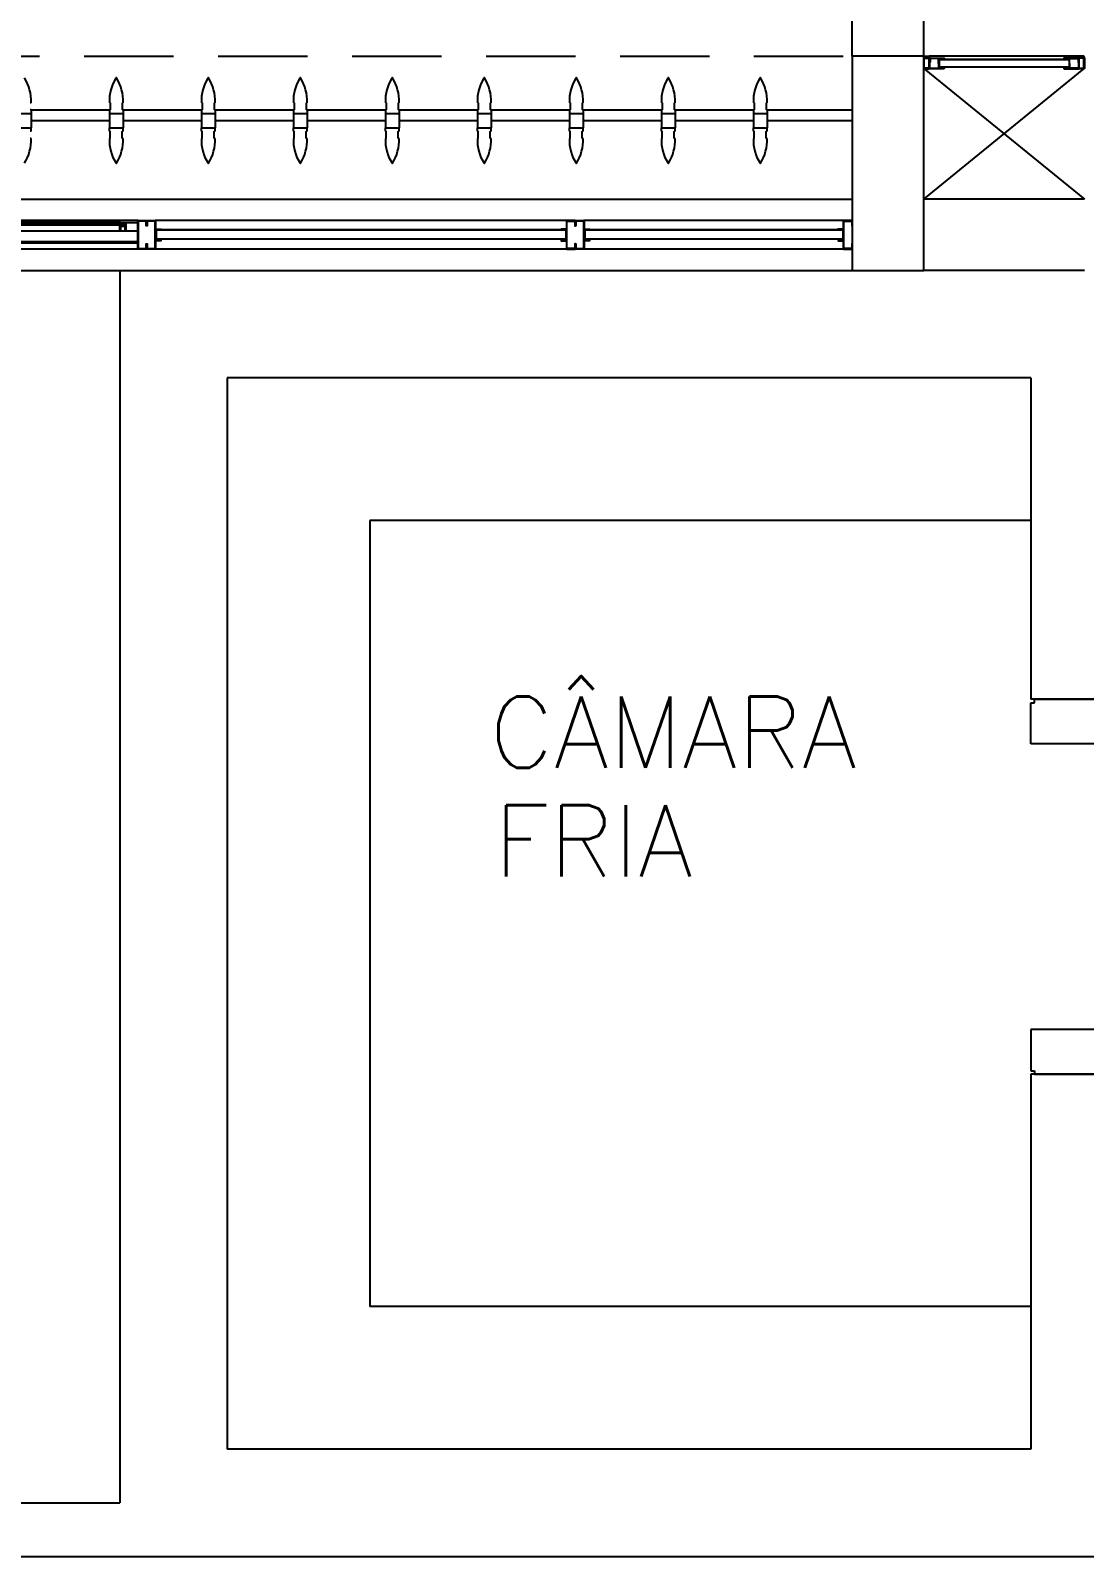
# Model space of a CAD drawing. Header units: millimetres. Extents: x 2801 to 3319, y 1187 to 1422.
# Drawn here: x 3091.225 to 3094.175, y 1353.8 to 1358.072 of the extents above; entities that cross this region are included whole.
import ezdxf

# ---------------------------------------------------------------- set-up
doc = ezdxf.new("R2010")
doc.units = ezdxf.units.MM
doc.linetypes.add('HIDDEN', pattern=[0.375, 0.25, -0.125])
for name, color, linetype in [('AR-ALV', 2, 'Continuous'), ('AR-BRISES', 1, 'Continuous'), ('AR-ESQ', 1, 'Continuous'), ('AR-ESTC', 3, 'Continuous'), ('AR-PERGOLAPROJ', 1, 'HIDDEN'), ('AR-PORTA', 1, 'Continuous'), ('AR-SHAFT', 1, 'Continuous'), ('BR-PAINEL', 1, 'Continuous'), ('BR-SUPORTE', 1, 'Continuous'), ('CAMARA FRIA-CONG', 2, 'Continuous'), ('DT-ESQ-BAGUETE-C', 2, 'Continuous'), ('DT-ESQ-BAGUETE-V', 1, 'Continuous'), ('DT-ESQ-CHAPA DOBRADA-V', 1, 'Continuous'), ('DT-ESQ-MARCO-V', 1, 'Continuous'), ('DT-ESQ-PERFIL CADEIRA-C', 2, 'Continuous'), ('DT-ESQ-PERFIL CADEIRA-V', 1, 'Continuous'), ('DT-ESQ-PERFIL U-C', 2, 'Continuous'), ('DT-ESQ-PERFIL U-V', 1, 'Continuous'), ('DT-ESQ-VENEZIANA-C', 2, 'Continuous'), ('DT-ESQ-VENEZIANA-V', 2, 'Continuous'), ('DT-ESQ-VIDRO-C', 2, 'Continuous'), ('maçaneta', 1, 'Continuous'), ('mov', 1, 'Continuous'), ('PG-PROJ', 1, 'HIDDEN'), ('pm1', 2, 'Continuous'), ('pm2', 2, 'Continuous'), ('TEXTO', 2, 'Continuous')]:
    doc.layers.add(name, color=color, linetype=linetype)
doc.styles.add('UNB-100', font='simplex.shx', dxfattribs={"height": 0.2})

# ---------------------------------------------------------------- blocks, each defined once
blk = doc.blocks.new('PE1')
at = {"layer": 'maçaneta'}
for p, q in [((-0.025, 1.25), (-0.005, 1.25)), ((-0.025, 1.235), (-0.005, 1.235)), ((-0.005, 1.05), (-0.005, 1.235)), ((0.01, 1.065), (0.01, 1.235))]:
    blk.add_line(p, q, dxfattribs=at)
for centre, start, end in [((-0.005, 1.235), 360, 90), ((-0.005, 1.065), 270, 360)]:
    blk.add_arc(centre, 0.015, start, end, dxfattribs=at)
at = {"layer": 'mov'}
blk.add_arc((-0.025, 0.3), 1, 90, 180, dxfattribs=at)
at = {"layer": 'pm1'}
for p, q in [((-0.025, 1.3), (-0.125, 1.2)), ((-0.025, 1.3), (-0.025, 1.3)), ((-0.025, 0.3), (-0.025, 1.3)), ((-0.125, 1.2), (-0.125, 0.4)), ((-0.125, 0.4), (-0.025, 0.3)), ((-1.04, 0.3), (-1.025, 0.3)), ((-1.04, 0.3), (-1.04, 0.29)), ((-1.025, 0.3), (-0.925, 0.2)), ((-0.025, 0.3), (-0.125, 0.2)), ((-0.025, 0.3), (-0.025, 0.3)), ((-0.01, 0.3), (-0.025, 0.3)), ((-0.01, 0.3), (-0.01, 0.29)), ((-1.04, 0.29), (-1.05, 0.29)), ((-1.05, 0.01), (-1.05, 0.29)), ((-0.925, 0.2), (-0.925, 0)), ((-0.125, 0.2), (-0.125, 0)), ((-1.04, 0.01), (-1.05, 0.01)), ((-1.04, 0), (-1.04, 0.01)), ((-0.925, 0), (-1.04, 0)), ((-0.125, 0), (-0.01, 0)), ((-0.01, 0), (-0.01, 0.01))]:
    blk.add_line(p, q, dxfattribs=at)
at = {"layer": 'pm2'}
for p, q in [((-0.01, 0.29), (0, 0.29)), ((0, 0.01), (0, 0.29)), ((-0.01, 0.01), (0, 0.01))]:
    blk.add_line(p, q, dxfattribs=at)
blk = doc.blocks.new('EF50-P')
at = {"layer": 'DT-ESQ-BAGUETE-C', "ltscale": 0.1}
blk.add_lwpolyline([(2.0485, -0.125), (2.035, -0.125), (2.035, -0.1235), (2.048, -0.1235, 0.414214), (2.0485, -0.123), (2.0485, -0.112, 0.414214), (2.048, -0.1115), (2.035, -0.1115), (2.035, -0.11), (2.0485, -0.11, -0.414214), (2.05, -0.1115), (2.05, -0.1235, -0.414214)], format="xyb", close=True, dxfattribs=at)
at = {"layer": 'DT-ESQ-BAGUETE-V', "ltscale": 0.1}
blk.add_line((2.0485, -0.11), (2.5265, -0.11), dxfattribs=at)
at = {"layer": 'DT-ESQ-CHAPA DOBRADA-V', "ltscale": 0.1}
for p, q in [((2, -0.077), (2.5615, -0.077)), ((2, -0.08), (2.5615, -0.08))]:
    blk.add_line(p, q, dxfattribs=at)
at = {"layer": 'DT-ESQ-MARCO-V', "ltscale": 0.1}
for p, q in [((0.0235, -0.06), (0.7515, -0.06)), ((0.7985, -0.06), (1.9515, -0.06)), ((0.0235, -0.14), (0.7515, -0.14)), ((0.7985, -0.14), (1.9515, -0.14))]:
    blk.add_line(p, q, dxfattribs=at)
at = {"layer": 'DT-ESQ-PERFIL CADEIRA-C', "ltscale": 0.1}
blk.add_line((2, -0.1335), (2.0485, -0.1335), dxfattribs=at)
blk.add_lwpolyline([(2.0485, -0.135), (2, -0.135), (2, -0.1335), (2.035, -0.1335, -0.198912), (2.0339, -0.1331, -0.198913), (2.0335, -0.132), (2.0335, -0.112, 0.414214), (2.033, -0.1115), (2, -0.1115), (2, -0.11), (2.0335, -0.11, -0.414214), (2.035, -0.1115), (2.035, -0.1235), (2.035, -0.125), (2.035, -0.132), (2.0485, -0.132, -1)], format="xyb", close=True, dxfattribs=at)
at = {"layer": 'DT-ESQ-PERFIL CADEIRA-V', "ltscale": 0.1}
blk.add_line((2.0485, -0.135), (2.5265, -0.135), dxfattribs=at)
at = {"layer": 'DT-ESQ-PERFIL U-C', "ltscale": 0.1}
for points in [[(0.025, -0.1234), (0.025, -0.086), (0.0385, -0.086, 1), (0.0385, -0.083), (0.025, -0.083), (0.025, -0.0615, 0.414214), (0.0235, -0.06), (0.0015, -0.06, 0.414214), (0, -0.0615), (0, -0.075), (0.0015, -0.075), (0.0015, -0.0615), (0.0235, -0.0615), (0.0235, -0.083, 0.414214), (0.025, -0.0845, 0.414214), (0.0235, -0.086), (0.0235, -0.1234), (0.0235, -0.1385), (0.0015, -0.1385), (0.0015, -0.125), (0, -0.125), (0, -0.1385, 0.414214), (0.0015, -0.14), (0.0235, -0.14, 0.414214), (0.025, -0.1385)], [(0.75, -0.1234), (0.75, -0.086), (0.7365, -0.086, -1), (0.7365, -0.083), (0.75, -0.083), (0.75, -0.0615, -0.414214), (0.7515, -0.06), (0.7735, -0.06, -0.414214), (0.775, -0.0615), (0.775, -0.075), (0.7735, -0.075), (0.7735, -0.0615), (0.7515, -0.0615), (0.7515, -0.083, -0.414214), (0.75, -0.0845, -0.414214), (0.7515, -0.086), (0.7515, -0.1234), (0.7515, -0.1385), (0.7735, -0.1385), (0.7735, -0.125), (0.775, -0.125), (0.775, -0.1385, -0.414214), (0.7735, -0.14), (0.7515, -0.14, -0.414214), (0.75, -0.1385)], [(0.8, -0.1234), (0.8, -0.086), (0.8135, -0.086, 1), (0.8135, -0.083), (0.8, -0.083), (0.8, -0.0615, 0.414214), (0.7985, -0.06), (0.7765, -0.06, 0.414214), (0.775, -0.0615), (0.775, -0.075), (0.7765, -0.075), (0.7765, -0.0615), (0.7985, -0.0615), (0.7985, -0.083, 0.414214), (0.8, -0.0845, 0.414214), (0.7985, -0.086), (0.7985, -0.1234), (0.7985, -0.1385), (0.7765, -0.1385), (0.7765, -0.125), (0.775, -0.125), (0.775, -0.1385, 0.414214), (0.7765, -0.14), (0.7985, -0.14, 0.414214), (0.8, -0.1385)], [(1.95, -0.1234), (1.95, -0.086), (1.9365, -0.086, -1), (1.9365, -0.083), (1.95, -0.083), (1.95, -0.0615, -0.414214), (1.9515, -0.06), (1.9735, -0.06, -0.414214), (1.975, -0.0615), (1.975, -0.075), (1.9735, -0.075), (1.9735, -0.0615), (1.9515, -0.0615), (1.9515, -0.083, -0.414214), (1.95, -0.0845, -0.414214), (1.9515, -0.086), (1.9515, -0.1234), (1.9515, -0.1385), (1.9735, -0.1385), (1.9735, -0.125), (1.975, -0.125), (1.975, -0.1385, -0.414214), (1.9735, -0.14), (1.9515, -0.14, -0.414214), (1.95, -0.1385)], [(1.975, -0.0615, -0.414214), (1.9765, -0.06), (1.9985, -0.06, -0.414214), (2, -0.0615), (2, -0.1385, -0.414214), (1.9985, -0.14), (1.9765, -0.14, -0.414214), (1.975, -0.1385), (1.975, -0.125), (1.9765, -0.125), (1.9765, -0.138, 0.414214), (1.977, -0.1385), (1.998, -0.1385, 0.414214), (1.9985, -0.138), (1.9985, -0.062, 0.414214), (1.998, -0.0615), (1.977, -0.0615, 0.414214), (1.9765, -0.062), (1.9765, -0.075), (1.975, -0.075)], [(0.04, -0.086), (0.0265, -0.086, 0.414214), (0.025, -0.0875), (0.025, -0.1145, 0.414214), (0.0265, -0.116), (0.04, -0.116), (0.04, -0.1145), (0.0265, -0.1145), (0.0265, -0.0875), (0.04, -0.0875)], [(0.735, -0.086), (0.7485, -0.086, -0.414214), (0.75, -0.0875), (0.75, -0.1145, -0.414214), (0.7485, -0.116), (0.735, -0.116), (0.735, -0.1145), (0.7485, -0.1145), (0.7485, -0.0875), (0.735, -0.0875)], [(0.815, -0.086), (0.8015, -0.086, 0.414214), (0.8, -0.0875), (0.8, -0.1145, 0.414214), (0.8015, -0.116), (0.815, -0.116), (0.815, -0.1145), (0.8015, -0.1145), (0.8015, -0.0875), (0.815, -0.0875)], [(1.935, -0.086), (1.9485, -0.086, -0.414214), (1.95, -0.0875), (1.95, -0.1145, -0.414214), (1.9485, -0.116), (1.935, -0.116), (1.935, -0.1145), (1.9485, -0.1145), (1.9485, -0.0875), (1.935, -0.0875)]]:
    blk.add_lwpolyline(points, format="xyb", close=True, dxfattribs=at)
for points in [[(0.025, -0.0845), (0.0385, -0.0845)], [(0.75, -0.0845), (0.7365, -0.0845)], [(0.8, -0.0845), (0.8135, -0.0845)], [(1.95, -0.0845), (1.9365, -0.0845)]]:
    blk.add_lwpolyline(points, dxfattribs=at)
at = {"layer": 'DT-ESQ-PERFIL U-V', "ltscale": 0.1}
for p, q in [((1.9985, -0.06), (3.1515, -0.06)), ((1.9985, -0.14), (3.1515, -0.14))]:
    blk.add_line(p, q, dxfattribs=at)
at = {"layer": 'DT-ESQ-VENEZIANA-C', "ltscale": 0.1}
for p, q in [((0.0265, -0.113), (0.7485, -0.113)), ((0.0265, -0.1145), (0.7485, -0.1145)), ((0.8015, -0.113), (1.9485, -0.113)), ((0.8015, -0.1145), (1.9485, -0.1145))]:
    blk.add_line(p, q, dxfattribs=at)
at = {"layer": 'DT-ESQ-VENEZIANA-V', "ltscale": 0.1}
for p, q in [((0.0265, -0.0875), (0.7485, -0.0875)), ((0.8015, -0.0875), (1.9485, -0.0875))]:
    blk.add_line(p, q, dxfattribs=at)
at = {"layer": 'DT-ESQ-VIDRO-C', "ltscale": 0.1}
blk.add_lwpolyline([(2.038, -0.13), (2.038, -0.127), (2.537, -0.127), (2.537, -0.13)], close=True, dxfattribs=at)
blk = doc.blocks.new('BR-MODULO8')
at = {"layer": 'BR-PAINEL'}
for p, q in [((-2.2983, 0.27), (-2.3008, 0.27)), ((-2.0792, 0.27), (-2.0767, 0.27)), ((-2.0767, 0.27), (-2.0767, 0.25)), ((-2.0433, 0.27), (-2.0433, 0.25)), ((-2.0408, 0.27), (-2.0433, 0.27)), ((-1.8217, 0.27), (-1.8192, 0.27)), ((-1.8192, 0.27), (-1.8192, 0.25)), ((-1.7858, 0.27), (-1.7858, 0.25)), ((-1.7833, 0.27), (-1.7858, 0.27)), ((-1.5642, 0.27), (-1.5617, 0.27)), ((-1.5617, 0.27), (-1.5617, 0.25)), ((-1.5283, 0.27), (-1.5283, 0.25)), ((-1.5258, 0.27), (-1.5283, 0.27)), ((-1.3067, 0.27), (-1.3042, 0.27)), ((-1.3042, 0.27), (-1.3042, 0.25)), ((-1.2708, 0.27), (-1.2708, 0.25)), ((-1.2683, 0.27), (-1.2708, 0.27)), ((-1.0492, 0.27), (-1.0467, 0.27)), ((-1.0467, 0.27), (-1.0467, 0.25)), ((-1.0133, 0.27), (-1.0133, 0.25)), ((-1.0108, 0.27), (-1.0133, 0.27)), ((-0.7917, 0.27), (-0.7892, 0.27)), ((-0.7892, 0.27), (-0.7892, 0.25)), ((-0.7558, 0.27), (-0.7558, 0.25)), ((-0.7533, 0.27), (-0.7558, 0.27)), ((-0.5342, 0.27), (-0.5317, 0.27)), ((-0.5317, 0.27), (-0.5317, 0.25)), ((-0.4958, 0.27), (-0.4983, 0.27)), ((-0.4983, 0.27), (-0.4983, 0.25)), ((-0.2767, 0.27), (-0.2742, 0.27)), ((-0.2742, 0.27), (-0.2742, 0.25)), ((-0.2408, 0.27), (-0.2408, 0.25)), ((-0.2383, 0.27), (-0.2408, 0.27)), ((-2.3367, 0.24), (-2.2983, 0.24)), ((-2.2983, 0.25), (-2.3008, 0.25)), ((-2.2983, 0.25), (-2.2983, 0.24)), ((-2.2983, 0.24), (-2.2983, 0.2)), ((-2.0792, 0.25), (-2.0792, 0.24)), ((-2.0792, 0.25), (-2.0767, 0.25)), ((-2.0792, 0.24), (-2.0408, 0.24)), ((-2.0792, 0.24), (-2.0792, 0.2)), ((-2.0408, 0.25), (-2.0433, 0.25)), ((-2.0408, 0.25), (-2.0408, 0.24)), ((-2.0408, 0.24), (-2.0408, 0.2)), ((-1.8217, 0.25), (-1.8217, 0.24)), ((-1.8217, 0.25), (-1.8192, 0.25)), ((-1.8217, 0.24), (-1.7833, 0.24)), ((-1.8217, 0.24), (-1.8217, 0.2)), ((-1.7833, 0.25), (-1.7858, 0.25)), ((-1.7833, 0.25), (-1.7833, 0.24)), ((-1.7833, 0.24), (-1.7833, 0.2)), ((-1.5642, 0.25), (-1.5642, 0.24)), ((-1.5642, 0.25), (-1.5617, 0.25)), ((-1.5642, 0.24), (-1.5258, 0.24)), ((-1.5642, 0.24), (-1.5642, 0.2)), ((-1.5258, 0.25), (-1.5283, 0.25)), ((-1.5258, 0.25), (-1.5258, 0.24)), ((-1.5258, 0.24), (-1.5258, 0.2)), ((-1.3067, 0.25), (-1.3067, 0.24)), ((-1.3067, 0.25), (-1.3042, 0.25)), ((-1.3067, 0.24), (-1.2683, 0.24)), ((-1.3067, 0.24), (-1.3067, 0.2)), ((-1.2683, 0.25), (-1.2708, 0.25)), ((-1.2683, 0.25), (-1.2683, 0.24)), ((-1.2683, 0.24), (-1.2683, 0.2)), ((-1.0492, 0.25), (-1.0492, 0.24)), ((-1.0492, 0.25), (-1.0467, 0.25)), ((-1.0492, 0.24), (-1.0108, 0.24)), ((-1.0492, 0.24), (-1.0492, 0.2)), ((-1.0108, 0.25), (-1.0133, 0.25)), ((-1.0108, 0.25), (-1.0108, 0.24)), ((-1.0108, 0.24), (-1.0108, 0.2)), ((-0.7917, 0.25), (-0.7917, 0.24)), ((-0.7917, 0.25), (-0.7892, 0.25)), ((-0.7917, 0.24), (-0.7533, 0.24)), ((-0.7917, 0.24), (-0.7917, 0.2)), ((-0.7533, 0.25), (-0.7558, 0.25)), ((-0.7533, 0.25), (-0.7533, 0.24)), ((-0.7533, 0.24), (-0.7533, 0.2)), ((-0.5342, 0.25), (-0.5317, 0.25)), ((-0.5342, 0.25), (-0.5342, 0.24)), ((-0.5342, 0.24), (-0.5342, 0.2)), ((-0.5342, 0.24), (-0.4958, 0.24)), ((-0.4958, 0.25), (-0.4983, 0.25)), ((-0.4958, 0.25), (-0.4958, 0.24)), ((-0.4958, 0.24), (-0.4958, 0.2)), ((-0.2767, 0.25), (-0.2767, 0.24)), ((-0.2767, 0.25), (-0.2742, 0.25)), ((-0.2767, 0.24), (-0.2383, 0.24)), ((-0.2767, 0.24), (-0.2767, 0.2)), ((-0.2383, 0.25), (-0.2408, 0.25)), ((-0.2383, 0.25), (-0.2383, 0.24)), ((-0.2383, 0.24), (-0.2383, 0.2)), ((-2.3367, 0.2), (-2.2983, 0.2)), ((-2.2983, 0.19), (-2.3008, 0.19)), ((-2.2983, 0.19), (-2.2983, 0.2)), ((-2.0792, 0.2), (-2.0408, 0.2)), ((-2.0792, 0.19), (-2.0792, 0.2)), ((-2.0792, 0.19), (-2.0767, 0.19)), ((-2.0767, 0.17), (-2.0767, 0.19)), ((-2.0408, 0.19), (-2.0433, 0.19)), ((-2.0433, 0.17), (-2.0433, 0.19)), ((-2.0408, 0.19), (-2.0408, 0.2)), ((-1.8217, 0.2), (-1.7833, 0.2)), ((-1.8217, 0.19), (-1.8217, 0.2)), ((-1.8217, 0.19), (-1.8192, 0.19)), ((-1.8192, 0.17), (-1.8192, 0.19)), ((-1.7833, 0.19), (-1.7858, 0.19)), ((-1.7858, 0.17), (-1.7858, 0.19)), ((-1.7833, 0.19), (-1.7833, 0.2)), ((-1.5642, 0.2), (-1.5258, 0.2)), ((-1.5642, 0.19), (-1.5642, 0.2)), ((-1.5642, 0.19), (-1.5617, 0.19)), ((-1.5617, 0.17), (-1.5617, 0.19)), ((-1.5258, 0.19), (-1.5283, 0.19)), ((-1.5283, 0.17), (-1.5283, 0.19)), ((-1.5258, 0.19), (-1.5258, 0.2)), ((-1.3067, 0.2), (-1.2683, 0.2)), ((-1.3067, 0.19), (-1.3067, 0.2)), ((-1.3067, 0.19), (-1.3042, 0.19)), ((-1.3042, 0.17), (-1.3042, 0.19)), ((-1.2683, 0.19), (-1.2708, 0.19)), ((-1.2708, 0.17), (-1.2708, 0.19)), ((-1.2683, 0.19), (-1.2683, 0.2)), ((-1.0492, 0.2), (-1.0108, 0.2)), ((-1.0492, 0.19), (-1.0492, 0.2)), ((-1.0492, 0.19), (-1.0467, 0.19)), ((-1.0467, 0.17), (-1.0467, 0.19)), ((-1.0108, 0.19), (-1.0133, 0.19)), ((-1.0133, 0.17), (-1.0133, 0.19)), ((-1.0108, 0.19), (-1.0108, 0.2)), ((-0.7917, 0.2), (-0.7533, 0.2)), ((-0.7917, 0.19), (-0.7917, 0.2)), ((-0.7917, 0.19), (-0.7892, 0.19)), ((-0.7892, 0.17), (-0.7892, 0.19)), ((-0.7533, 0.19), (-0.7558, 0.19)), ((-0.7558, 0.17), (-0.7558, 0.19)), ((-0.7533, 0.19), (-0.7533, 0.2)), ((-0.5342, 0.19), (-0.5342, 0.2)), ((-0.5342, 0.2), (-0.4958, 0.2)), ((-0.5342, 0.19), (-0.5317, 0.19)), ((-0.5317, 0.17), (-0.5317, 0.19)), ((-0.4983, 0.17), (-0.4983, 0.19)), ((-0.4958, 0.19), (-0.4983, 0.19)), ((-0.4958, 0.19), (-0.4958, 0.2)), ((-0.2767, 0.2), (-0.2383, 0.2)), ((-0.2767, 0.19), (-0.2767, 0.2)), ((-0.2767, 0.19), (-0.2742, 0.19)), ((-0.2742, 0.17), (-0.2742, 0.19)), ((-0.2383, 0.19), (-0.2408, 0.19)), ((-0.2408, 0.17), (-0.2408, 0.19)), ((-0.2383, 0.19), (-0.2383, 0.2)), ((-2.2983, 0.17), (-2.3008, 0.17)), ((-2.0792, 0.17), (-2.0767, 0.17)), ((-2.0408, 0.17), (-2.0433, 0.17)), ((-1.8217, 0.17), (-1.8192, 0.17)), ((-1.7833, 0.17), (-1.7858, 0.17)), ((-1.5642, 0.17), (-1.5617, 0.17)), ((-1.5258, 0.17), (-1.5283, 0.17)), ((-1.3067, 0.17), (-1.3042, 0.17)), ((-1.2683, 0.17), (-1.2708, 0.17)), ((-1.0492, 0.17), (-1.0467, 0.17)), ((-1.0108, 0.17), (-1.0133, 0.17)), ((-0.7917, 0.17), (-0.7892, 0.17)), ((-0.7533, 0.17), (-0.7558, 0.17)), ((-0.5342, 0.17), (-0.5317, 0.17)), ((-0.4958, 0.17), (-0.4983, 0.17)), ((-0.2767, 0.17), (-0.2742, 0.17)), ((-0.2383, 0.17), (-0.2408, 0.17))]:
    blk.add_line(p, q, dxfattribs=at)
for centre, radius, start, end in [((-2.4233, 0.2739), 0.1251, 358.228, 31.5279), ((-1.9542, 0.2739), 0.1251, 148.4721, 181.772), ((-2.06, 0.3387), 0.001, 37.1012, 142.8988), ((-2.1658, 0.2739), 0.1251, 358.228, 31.5279), ((-1.6967, 0.2739), 0.1251, 148.4721, 181.772), ((-1.8025, 0.3387), 0.001, 37.1012, 142.8988), ((-1.9083, 0.2739), 0.1251, 358.228, 31.5279), ((-1.4392, 0.2739), 0.1251, 148.4721, 181.772), ((-1.545, 0.3387), 0.001, 37.1012, 142.8988), ((-1.6508, 0.2739), 0.1251, 358.228, 31.5279), ((-1.1817, 0.2739), 0.1251, 148.4721, 181.772), ((-1.2875, 0.3387), 0.001, 37.1012, 142.8988), ((-1.3933, 0.2739), 0.1251, 358.228, 31.5279), ((-0.9242, 0.2739), 0.1251, 148.4721, 181.772), ((-1.03, 0.3387), 0.001, 37.1012, 142.8988), ((-1.1358, 0.2739), 0.1251, 358.228, 31.5279), ((-0.6667, 0.2739), 0.1251, 148.4721, 181.772), ((-0.7725, 0.3387), 0.001, 37.1012, 142.8988), ((-0.8783, 0.2739), 0.1251, 358.228, 31.5279), ((-0.4092, 0.2739), 0.1251, 148.4721, 181.772), ((-0.515, 0.3387), 0.001, 37.1012, 142.8988), ((-0.6208, 0.2739), 0.1251, 358.228, 31.5279), ((-0.1517, 0.2739), 0.1251, 148.4721, 181.772), ((-0.2575, 0.3387), 0.001, 37.1012, 142.8988), ((-0.3633, 0.2739), 0.1251, 358.228, 31.5279), ((-2.4233, 0.1661), 0.1251, 328.4721, 1.772), ((-1.9542, 0.1661), 0.1251, 178.228, 211.5279), ((-2.1658, 0.1661), 0.1251, 328.4721, 1.772), ((-1.6967, 0.1661), 0.1251, 178.228, 211.5279), ((-1.9083, 0.1661), 0.1251, 328.4721, 1.772), ((-1.4392, 0.1661), 0.1251, 178.228, 211.5279), ((-1.6508, 0.1661), 0.1251, 328.4721, 1.772), ((-1.1817, 0.1661), 0.1251, 178.228, 211.5279), ((-1.3933, 0.1661), 0.1251, 328.4721, 1.772), ((-0.9242, 0.1661), 0.1251, 178.228, 211.5279), ((-1.1358, 0.1661), 0.1251, 328.4721, 1.772), ((-0.6667, 0.1661), 0.1251, 178.228, 211.5279), ((-0.8783, 0.1661), 0.1251, 328.4721, 1.772), ((-0.4092, 0.1661), 0.1251, 178.228, 211.5279), ((-0.6208, 0.1661), 0.1251, 328.4721, 1.772), ((-0.1517, 0.1661), 0.1251, 178.228, 211.5279), ((-0.3633, 0.1661), 0.1251, 328.4721, 1.772), ((-2.06, 0.1013), 0.001, 217.1012, 322.8988), ((-1.8025, 0.1013), 0.001, 217.1012, 322.8988), ((-1.545, 0.1013), 0.001, 217.1012, 322.8988), ((-1.2875, 0.1013), 0.001, 217.1012, 322.8988), ((-1.03, 0.1013), 0.001, 217.1012, 322.8988), ((-0.7725, 0.1013), 0.001, 217.1012, 322.8988), ((-0.515, 0.1013), 0.001, 217.1012, 322.8988), ((-0.2575, 0.1013), 0.001, 217.1012, 322.8988)]:
    blk.add_arc(centre, radius, start, end, dxfattribs=at)
at = {"layer": 'BR-SUPORTE'}
for p, q in [((-2.2983, 0.25), (-2.0767, 0.25)), ((-2.2983, 0.22), (-2.0792, 0.22)), ((-2.0408, 0.25), (-1.8192, 0.25)), ((-2.0408, 0.22), (-1.8217, 0.22)), ((-1.7833, 0.25), (-1.5617, 0.25)), ((-1.7833, 0.22), (-1.5642, 0.22)), ((-1.5258, 0.25), (-1.3042, 0.25)), ((-1.5258, 0.22), (-1.3067, 0.22)), ((-1.2683, 0.25), (-1.0467, 0.25)), ((-1.2683, 0.22), (-1.0492, 0.22)), ((-1.0108, 0.25), (-0.7892, 0.25)), ((-1.0108, 0.22), (-0.7917, 0.22)), ((-0.7533, 0.25), (-0.5317, 0.25)), ((-0.7533, 0.22), (-0.5342, 0.22)), ((-0.4958, 0.25), (-0.2742, 0.25)), ((-0.4958, 0.22), (-0.2767, 0.22)), ((-0.2383, 0.25), (0, 0.25)), ((-0.2383, 0.22), (0, 0.22))]:
    blk.add_line(p, q, dxfattribs=at)
blk = doc.blocks.new('PG-MODULO1-PJ-C')
at = {"layer": 'PG-PROJ'}
for p, q in [((5.35, 0), (5.35, 3)), ((5.55, 0), (5.55, 3)), ((0.2, 0), (5.35, 0))]:
    blk.add_line(p, q, dxfattribs=at)
blk = doc.blocks.new('EF01C-P')
at = {"layer": 'DT-ESQ-BAGUETE-C', "ltscale": 0.1}
for points in [[(0.0015, 0.035), (0.015, 0.035), (0.015, 0.0335), (0.0015, 0.0335), (0.0015, 0.005), (0.015, 0.005), (0.015, 0.0035), (0.0015, 0.0035, -0.414214), (0, 0.005), (0, 0.0335, -0.414214)], [(0.4485, 0.035), (0.435, 0.035), (0.435, 0.0335), (0.4485, 0.0335), (0.4485, 0.005), (0.435, 0.005), (0.435, 0.0035), (0.4485, 0.0035, 0.414214), (0.45, 0.005), (0.45, 0.0335, 0.414214)]]:
    blk.add_lwpolyline(points, format="xyb", close=True, dxfattribs=at)
at = {"layer": 'DT-ESQ-PERFIL CADEIRA-C', "ltscale": 0.1}
for points in [[(0.01, 0.0015), (0.01, 0.003), (0.0015, 0.003, 1), (0.0015, 0), (0.015, 0, 0.414214), (0.0165, 0.0015), (0.0165, 0.0335), (0.043, 0.0335)], [(0.043, 0.0065), (0.018, 0.0065), (0.018, 0.0165), (0.0165, 0.0165), (0.0165, 0.0065, 0.414214), (0.018, 0.005), (0.043, 0.005), (0.0565, 0.005, 1), (0.0565, 0.008), (0.043, 0.008), (0.043, 0.02), (0.043, 0.032), (0.0565, 0.032, 1), (0.0565, 0.035), (0.043, 0.035), (0.0165, 0.035, 0.414214), (0.015, 0.0335), (0.015, 0.0015), (0.0015, 0.0015)], [(0.0415, 0.02), (0.0415, 0.032, -0.414214), (0.043, 0.0335), (0.0565, 0.0335)], [(0.0415, 0.02), (0.0415, 0.008, 0.414214), (0.043, 0.0065), (0.0565, 0.0065)], [(0.407, 0.0065), (0.432, 0.0065), (0.432, 0.0165), (0.4335, 0.0165), (0.4335, 0.0065, -0.414214), (0.432, 0.005), (0.407, 0.005), (0.3935, 0.005, -1), (0.3935, 0.008), (0.407, 0.008), (0.407, 0.02), (0.407, 0.032), (0.3935, 0.032, -1), (0.3935, 0.035), (0.407, 0.035), (0.4335, 0.035, -0.414214), (0.435, 0.0335), (0.435, 0.0015), (0.4485, 0.0015)], [(0.4085, 0.02), (0.4085, 0.032, 0.414214), (0.407, 0.0335), (0.3935, 0.0335)], [(0.4085, 0.02), (0.4085, 0.008, -0.414214), (0.407, 0.0065), (0.3935, 0.0065)], [(0.44, 0.0015), (0.44, 0.003), (0.4485, 0.003, -1), (0.4485, 0), (0.435, 0, -0.414214), (0.4335, 0.0015), (0.4335, 0.0335), (0.407, 0.0335)]]:
    blk.add_lwpolyline(points, format="xyb", dxfattribs=at)
at = {"layer": 'DT-ESQ-PERFIL CADEIRA-V', "ltscale": 0.1}
blk.add_line((0.015, 0), (0.435, 0), dxfattribs=at)
at = {"layer": 'DT-ESQ-VENEZIANA-C', "ltscale": 0.1}
for p, q in [((0.043, 0.0105), (0.407, 0.0105)), ((0.043, 0.009), (0.407, 0.009))]:
    blk.add_line(p, q, dxfattribs=at)
at = {"layer": 'DT-ESQ-VENEZIANA-V', "ltscale": 0.1}
blk.add_line((0.043, 0.031), (0.407, 0.031), dxfattribs=at)

msp = doc.modelspace()

# ---------------------------------------------------------------- linework, layer by layer
at = {"layer": 'AR-ALV'}
for p, q in [((3094.1749, 1357.5998), (3093.7249, 1357.5998)), ((3091.4749, 1357.3998), (3091.4749, 1353.9498)), ((3091.4749, 1357.3998), (3093.5249, 1357.3998)), ((3094.1749, 1357.3998), (3093.7249, 1357.3998)), ((3091.7749, 1357.0998), (3091.7749, 1354.0998)), ((3094.0249, 1357.0998), (3091.7749, 1357.0998)), ((3094.0249, 1357.0998), (3094.0249, 1356.1998)), ((3094.3249, 1356.1998), (3094.0249, 1356.1998)), ((3094.3249, 1356.1998), (3094.0249, 1356.1998)), ((3094.3249, 1355.1498), (3094.0249, 1355.1498)), ((3094.0249, 1355.1498), (3094.0249, 1354.0998)), ((3094.0249, 1354.0998), (3091.7749, 1354.0998)), ((3090.3499, 1353.9498), (3091.4749, 1353.9498)), ((3090.3499, 1353.7998), (3098.4249, 1353.8001))]:
    msp.add_line(p, q, dxfattribs=at)
at = {"layer": 'AR-ESQ'}
for p, q in [((3088.3749, 1357.5998), (3093.5249, 1357.5998)), ((3088.3749, 1357.3998), (3093.5249, 1357.3998))]:
    msp.add_line(p, q, dxfattribs=at)
at = {"layer": 'AR-ESTC'}
msp.add_lwpolyline([(3093.7249, 1357.9998), (3093.5249, 1357.9998), (3093.5249, 1357.3998), (3093.7249, 1357.3998)], close=True, dxfattribs=at)
at = {"layer": 'AR-SHAFT'}
for p, q in [((3093.7249, 1357.5998), (3094.1734, 1357.9648)), ((3093.7264, 1357.9648), (3094.1749, 1357.5998))]:
    msp.add_line(p, q, dxfattribs=at)
at = {"layer": 'CAMARA FRIA-CONG'}
for p, q in [((3094.0249, 1356.6998), (3092.1749, 1356.6998)), ((3092.1749, 1356.6998), (3092.1749, 1354.4998)), ((3094.0249, 1354.4998), (3092.1749, 1354.4998))]:
    msp.add_line(p, q, dxfattribs=at)

# ---------------------------------------------------------------- block references
at = {"layer": 'AR-BRISES'}
msp.add_blockref('BR-MODULO8', (3093.5249, 1357.5998), dxfattribs=at)
at = {"layer": 'AR-ESQ', "rotation": 180}
for name, p in [('EF01C-P', (3094.1749, 1357.9998)), ('EF50-P', (3093.5249, 1357.3998))]:
    msp.add_blockref(name, p, dxfattribs=at)
at = {"layer": 'AR-PERGOLAPROJ'}
msp.add_blockref('PG-MODULO1-PJ-C', (3088.1749, 1357.9998), dxfattribs=at)
at = {"layer": 'AR-PORTA', "xscale": -1, "rotation": 270}
msp.add_blockref('PE1', (3094.0249, 1356.1998), dxfattribs=at)

# ---------------------------------------------------------------- texts
at = {"layer": 'TEXTO', "style": 'UNB-100'}
for s, p in [('CÂMARA', (3092.5091, 1356.0076)), ('FRIA', (3092.5222, 1355.7033))]:
    msp.add_text(s, height=0.2, dxfattribs=at).set_placement(p)

doc.saveas('drawing.dxf')
